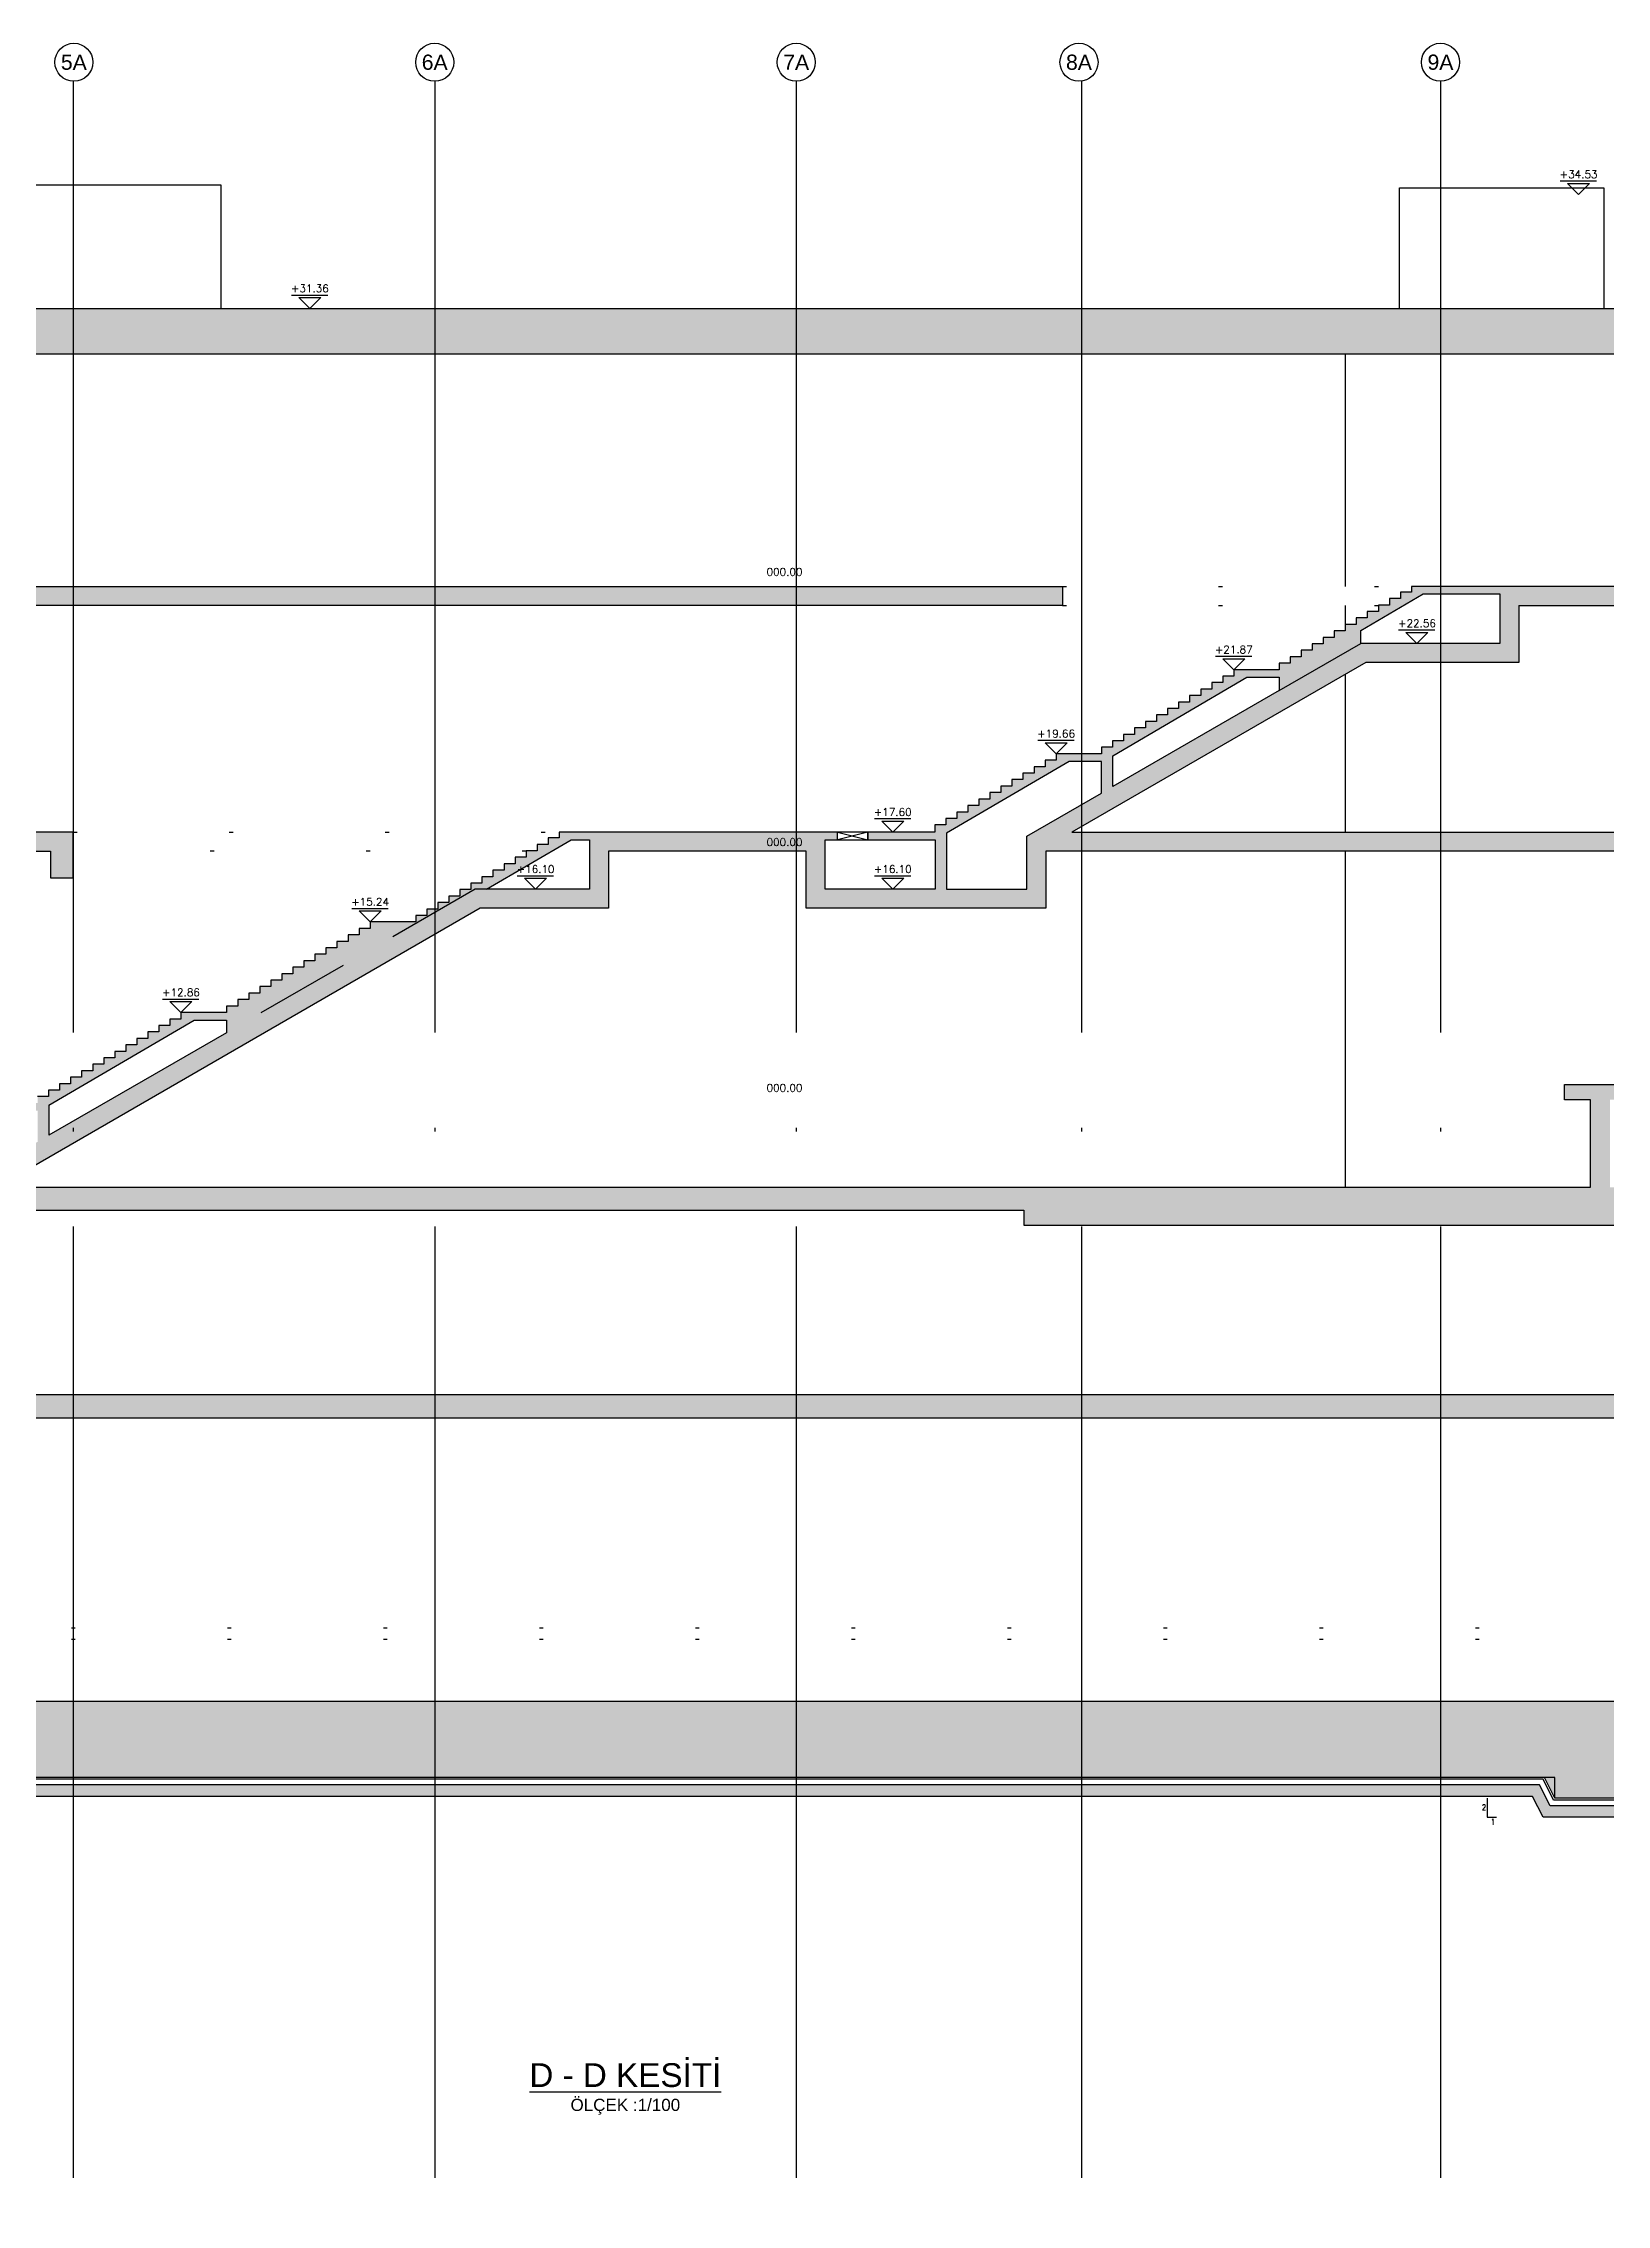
# Model space of a CAD drawing. Header units: millimetres. Extents: x 400392 to 401186, y 4543812 to 4544115.
# Drawn here: x 400910.9 to 400952, y 4543889.4 to 4543946.2 of the extents above; entities that cross this region are included whole.
import ezdxf
from ezdxf.enums import TextEntityAlignment as Align

# ---------------------------------------------------------------- set-up
doc = ezdxf.new("R2010")
doc.units = ezdxf.units.MM
for name, pattern in [('AKS', [3, 2.5, -0.25, 0, -0.25]), ('CIZGI', [0.4, 0.25, -0.15]), ('CONTINU', [0]), ('Dot', [4, 0, -4])]:
    doc.linetypes.add(name, pattern=pattern)
for name, color, linetype in [('aks prota', 2, 'AKS'), ('caks prota', 4, 'Continuous'), ('görünüş prota', 4, 'Continuous'), ('kesik prota', 2, 'CIZGI'), ('kesit prota', 1, 'Continuous'), ('kesit tarama prota', 252, 'Continuous'), ('kot prota', 4, 'Continuous'), ('PRT-CST-rc_level', 6, 'Continuous'), ('PRT-CST-rc_levermark', 4, 'Continuous'), ('st_s_not yazısı', 6, 'Continuous'), ('st_s_ölçü', 4, 'Continuous'), ('t35 prota', 3, 'Continuous'), ('taks prota', 7, 'Continuous'), ('tplan prota', 7, 'Continuous')]:
    doc.layers.add(name, color=color, linetype=linetype)
doc.styles.add('Arial', font='Arial.ttf')
doc.styles.add('NOT', font='romanstw.shx')
doc.styles.add('OLCU', font='romanstw.shx')
doc.styles.add('TAKS', font='Arial Unicode.ttf')

# ---------------------------------------------------------------- blocks, each defined once
blk = doc.blocks.new('KOTK5')
at = {"layer": 'PRT-CST-rc_levermark'}
blk.add_line((217, 160), (-213, 160), dxfattribs=at)
blk.add_lwpolyline([(130, 130), (-130, 130), (0, 0)], close=True, dxfattribs=at)
at = {"layer": 'PRT-CST-rc_level', "style": 'OLCU'}
blk.add_attdef('000.00', text='', height=90, dxfattribs=at).set_placement((0, 193), align=Align.CENTER)

msp = doc.modelspace()

# ---------------------------------------------------------------- hatches: boundary and pattern name
at = {"layer": 'kesit tarama prota'}
h = msp.add_hatch(color=256, dxfattribs=at)
h.dxf.hatch_style = 1
h.paths.add_polyline_path([(400986.17786, 4543939.232), (400906.40129, 4543939.232), (400906.40129, 4543941.172), (400901.79816, 4543941.172), (400901.79816, 4543939.232), (400880.97478, 4543939.232), (400880.97478, 4543908.48188), (400880.57478, 4543908.48188), (400880.57478, 4543908.08188), (400882.97478, 4543908.08188), (400882.97478, 4543910.082), (400891.07478, 4543910.082), (400891.07478, 4543908.78201), (400898.61117, 4543908.78201), (400898.61117, 4543910.082), (400982.47521, 4543910.082), (400982.47521, 4543909.41195), (400986.55838, 4543909.41196), (400986.55838, 4543909.81196), (400985.87786, 4543909.81196), (400985.87786, 4543924.972), (400986.17786, 4543924.972), (400986.17786, 4543925.472), (400966.73822, 4543925.472), (400966.73822, 4543924.172), (400968.77962, 4543924.172), (400968.77962, 4543924.972), (400982.47521, 4543924.972), (400982.47521, 4543916.142), (400972.69273, 4543916.142), (400972.69273, 4543918.442), (400973.38338, 4543918.442), (400973.38338, 4543918.842), (400950.91611, 4543918.842), (400950.91611, 4543918.442), (400951.59663, 4543918.442), (400951.59663, 4543916.142), (400909.72295, 4543916.142), (400922.4189, 4543923.47202), (400925.78776, 4543923.47202), (400925.78776, 4543924.972), (400930.98287, 4543924.972), (400930.98287, 4543923.472), (400937.28287, 4543923.472), (400937.28287, 4543924.972), (400955.50858, 4543924.972), (400955.50858, 4543924.172), (400956.70054, 4543924.172), (400956.70054, 4543923.472), (400959.00781, 4543923.472), (400966.65083, 4543919.90205), (400966.65083, 4543920.4794), (400961.84957, 4543922.722), (400962.71992, 4543922.722), (400963.55932, 4543922.33718), (400963.55932, 4543922.682), (400963.55932, 4543922.852), (400963.1885, 4543922.852), (400963.1885, 4543923.022), (400961.41598, 4543923.022), (400961.41598, 4543923.192), (400961.04516, 4543923.192), (400961.04516, 4543923.362), (400960.63464, 4543923.362), (400960.63464, 4543923.28948), (400959.17341, 4543923.972), (400957.55119, 4543923.972), (400957.55119, 4543925.472), (400937.97059, 4543925.472), (400945.69554, 4543929.93201), (400949.71785, 4543929.93201), (400949.71785, 4543931.432), (400956.02002, 4543931.432), (400956.02002, 4543930.43201), (400957.0408, 4543930.43201), (400957.0408, 4543931.432), (400986.17786, 4543931.432), (400986.17786, 4543931.93201), (400946.89388, 4543931.93201), (400946.89388, 4543931.782), (400946.60388, 4543931.782), (400946.60388, 4543931.612), (400946.31388, 4543931.612), (400946.31388, 4543931.442), (400946.02388, 4543931.442), (400946.02388, 4543931.272), (400945.73388, 4543931.272), (400945.73388, 4543931.102), (400945.44388, 4543931.102), (400945.44388, 4543930.932), (400945.15388, 4543930.932), (400945.15388, 4543930.762), (400944.86388, 4543930.762), (400944.86388, 4543930.592), (400944.57388, 4543930.592), (400944.57388, 4543930.422), (400944.28388, 4543930.422), (400944.28388, 4543930.252), (400943.99388, 4543930.252), (400943.99388, 4543930.082), (400943.70388, 4543930.082), (400943.70388, 4543929.912), (400943.41388, 4543929.912), (400943.41388, 4543929.742), (400942.22388, 4543929.742), (400942.22388, 4543929.572), (400941.93388, 4543929.572), (400941.93388, 4543929.402), (400941.64388, 4543929.402), (400941.64388, 4543929.232), (400941.35388, 4543929.232), (400941.35388, 4543929.062), (400941.06388, 4543929.062), (400941.06388, 4543928.892), (400940.77388, 4543928.892), (400940.77388, 4543928.722), (400940.48388, 4543928.722), (400940.48388, 4543928.552), (400940.19388, 4543928.552), (400940.19388, 4543928.382), (400939.90388, 4543928.382), (400939.90388, 4543928.212), (400939.61388, 4543928.212), (400939.61388, 4543928.042), (400939.32388, 4543928.042), (400939.32388, 4543927.872), (400939.03388, 4543927.872), (400939.03388, 4543927.702), (400938.74388, 4543927.702), (400938.74388, 4543927.532), (400937.55388, 4543927.532), (400937.55388, 4543927.362), (400937.26388, 4543927.362), (400937.26388, 4543927.192), (400936.97388, 4543927.192), (400936.97388, 4543927.022), (400936.68388, 4543927.022), (400936.68388, 4543926.852), (400936.39388, 4543926.852), (400936.39388, 4543926.682), (400936.10388, 4543926.682), (400936.10388, 4543926.512), (400935.81388, 4543926.512), (400935.81388, 4543926.342), (400935.52388, 4543926.342), (400935.52388, 4543926.172), (400935.23388, 4543926.172), (400935.23388, 4543926.002), (400934.94388, 4543926.002), (400934.94388, 4543925.832), (400934.65388, 4543925.832), (400934.65388, 4543925.662), (400934.36388, 4543925.662), (400934.36388, 4543925.472), (400932.60787, 4543925.472), (400932.60787, 4543925.272), (400934.37381, 4543925.272), (400934.37381, 4543923.972), (400931.48287, 4543923.972), (400931.48287, 4543925.272), (400931.80787, 4543925.272), (400931.80787, 4543925.472), (400924.49578, 4543925.472), (400924.49578, 4543925.322), (400924.20578, 4543925.322), (400924.20578, 4543925.152), (400923.91578, 4543925.152), (400923.91578, 4543924.982), (400923.62578, 4543924.982), (400923.62578, 4543924.812), (400923.33578, 4543924.812), (400923.33578, 4543924.642), (400923.04578, 4543924.642), (400923.04578, 4543924.472), (400922.75578, 4543924.472), (400922.75578, 4543924.302), (400922.46578, 4543924.302), (400922.46578, 4543924.132), (400922.17578, 4543924.132), (400922.17578, 4543923.962), (400921.88578, 4543923.962), (400921.88578, 4543923.792), (400921.59578, 4543923.792), (400921.59578, 4543923.622), (400921.30578, 4543923.622), (400921.30578, 4543923.452), (400921.01578, 4543923.452), (400921.01578, 4543923.282), (400920.72578, 4543923.282), (400920.72578, 4543923.112), (400919.52578, 4543923.112), (400919.52578, 4543922.942), (400919.23578, 4543922.942), (400919.23578, 4543922.772), (400918.94578, 4543922.772), (400918.94578, 4543922.602), (400918.65578, 4543922.602), (400918.65578, 4543922.432), (400918.36578, 4543922.432), (400918.36578, 4543922.262), (400918.07578, 4543922.262), (400918.07578, 4543922.092), (400917.78578, 4543922.092), (400917.78578, 4543921.922), (400917.49578, 4543921.922), (400917.49578, 4543921.752), (400917.20578, 4543921.752), (400917.20578, 4543921.582), (400916.91578, 4543921.582), (400916.91578, 4543921.412), (400916.62578, 4543921.412), (400916.62578, 4543921.242), (400916.33578, 4543921.242), (400916.33578, 4543921.072), (400916.04578, 4543921.072), (400916.04578, 4543920.902), (400915.75578, 4543920.902), (400915.75578, 4543920.732), (400914.55578, 4543920.732), (400914.55578, 4543920.562), (400914.26578, 4543920.562), (400914.26578, 4543920.392), (400913.97578, 4543920.392), (400913.97578, 4543920.222), (400913.68578, 4543920.222), (400913.68578, 4543920.052), (400913.39578, 4543920.052), (400913.39578, 4543919.882), (400913.10578, 4543919.882), (400913.10578, 4543919.712), (400912.81578, 4543919.712), (400912.81578, 4543919.542), (400912.52578, 4543919.542), (400912.52578, 4543919.372), (400912.23578, 4543919.372), (400912.23578, 4543919.202), (400911.94578, 4543919.202), (400911.94578, 4543919.032), (400911.65578, 4543919.032), (400911.65578, 4543918.862), (400911.36578, 4543918.862), (400911.36578, 4543918.692), (400911.07578, 4543918.692), (400911.07578, 4543918.522), (400910.78578, 4543918.522), (400910.78578, 4543918.352), (400909.58578, 4543918.352), (400909.58578, 4543918.182), (400909.29578, 4543918.182), (400909.29578, 4543918.012), (400909.00578, 4543918.012), (400909.00578, 4543917.842), (400908.71578, 4543917.842), (400908.71578, 4543917.672), (400908.42578, 4543917.672), (400908.42578, 4543917.502), (400908.13578, 4543917.502), (400908.13578, 4543917.332), (400907.84578, 4543917.332), (400907.84578, 4543917.162), (400907.55578, 4543917.162), (400907.55578, 4543916.992), (400907.26578, 4543916.992), (400907.26578, 4543916.822), (400906.97578, 4543916.822), (400906.97578, 4543916.652), (400906.68578, 4543916.652), (400906.68578, 4543916.482), (400906.39578, 4543916.482), (400906.39578, 4543916.312), (400906.10578, 4543916.312), (400906.10578, 4543916.142), (400905.81578, 4543916.142), (400905.81578, 4543915.972), (400905.52578, 4543915.972), (400905.52578, 4543915.802), (400904.32578, 4543915.802), (400904.32578, 4543915.632), (400904.03578, 4543915.632), (400904.03578, 4543915.462), (400903.74578, 4543915.462), (400903.74578, 4543915.292), (400903.45578, 4543915.292), (400903.45578, 4543915.122), (400903.16578, 4543915.122), (400903.16578, 4543914.952), (400902.87578, 4543914.952), (400902.87578, 4543914.782), (400902.58578, 4543914.782), (400902.58578, 4543914.612), (400902.29578, 4543914.612), (400902.29578, 4543914.442), (400902.00578, 4543914.442), (400902.00578, 4543914.272), (400901.71578, 4543914.272), (400901.71578, 4543914.102), (400901.42578, 4543914.102), (400901.42578, 4543913.932), (400901.13578, 4543913.932), (400901.13578, 4543913.762), (400900.84578, 4543913.762), (400900.84578, 4543913.592), (400900.55578, 4543913.592), (400900.55578, 4543913.422), (400900.26578, 4543913.422), (400900.26578, 4543913.252), (400899.06578, 4543913.252), (400899.06578, 4543913.082), (400898.77578, 4543913.082), (400898.77578, 4543912.912), (400898.48578, 4543912.912), (400898.48578, 4543912.742), (400898.19578, 4543912.742), (400898.19578, 4543912.572), (400897.90578, 4543912.572), (400897.90578, 4543912.402), (400897.61578, 4543912.402), (400897.61578, 4543912.232), (400897.32578, 4543912.232), (400897.32578, 4543912.062), (400897.03578, 4543912.062), (400897.03578, 4543911.892), (400896.74578, 4543911.892), (400896.74578, 4543911.722), (400896.45578, 4543911.722), (400896.45578, 4543911.552), (400896.16578, 4543911.552), (400896.16578, 4543911.382), (400895.87578, 4543911.382), (400895.87578, 4543911.212), (400895.58578, 4543911.212), (400895.58578, 4543911.042), (400895.29578, 4543911.042), (400895.29578, 4543910.872), (400895.00578, 4543910.872), (400895.00578, 4543910.382), (400894.70578, 4543910.382), (400894.70578, 4543910.682), (400892.77478, 4543910.682), (400892.77478, 4543910.482), (400894.50578, 4543910.482), (400894.50578, 4543910.182), (400895.00578, 4543910.182), (400895.00578, 4543909.18201), (400891.67478, 4543909.18201), (400891.67478, 4543910.482), (400891.97478, 4543910.482), (400891.97478, 4543910.682), (400882.97478, 4543910.682), (400882.97478, 4543915.54199), (400894.62478, 4543915.54199), (400894.62478, 4543915.142), (400895.82478, 4543915.142), (400895.82478, 4543916.142), (400882.47478, 4543916.142), (400882.47478, 4543924.972), (400890.02478, 4543924.972), (400890.02478, 4543923.472), (400894.75842, 4543923.472), (400897.3565, 4543924.972), (400911.12478, 4543924.972), (400911.12478, 4543924.272), (400911.72478, 4543924.272), (400911.72478, 4543925.472), (400898.22252, 4543925.472), (400905.94745, 4543929.932), (400909.90976, 4543929.932), (400909.90976, 4543931.432), (400937.72503, 4543931.432), (400937.72503, 4543931.932), (400907.10578, 4543931.932), (400907.10578, 4543931.782), (400906.81578, 4543931.782), (400906.81578, 4543931.612), (400906.52578, 4543931.612), (400906.52578, 4543931.442), (400906.23578, 4543931.442), (400906.23578, 4543931.272), (400905.94578, 4543931.272), (400905.94578, 4543931.102), (400905.65578, 4543931.102), (400905.65578, 4543930.932), (400905.36578, 4543930.932), (400905.36578, 4543930.762), (400905.07578, 4543930.762), (400905.07578, 4543930.592), (400904.78578, 4543930.592), (400904.78578, 4543930.422), (400904.49578, 4543930.422), (400904.49578, 4543930.252), (400904.20578, 4543930.252), (400904.20578, 4543930.082), (400903.91578, 4543930.082), (400903.91578, 4543929.912), (400903.62578, 4543929.912), (400903.62578, 4543929.742), (400902.42578, 4543929.742), (400902.42578, 4543929.572), (400902.13578, 4543929.572), (400902.13578, 4543929.402), (400901.84578, 4543929.402), (400901.84578, 4543929.232), (400901.55578, 4543929.232), (400901.55578, 4543929.062), (400901.26578, 4543929.062), (400901.26578, 4543928.892), (400900.97578, 4543928.892), (400900.97578, 4543928.722), (400900.68578, 4543928.722), (400900.68578, 4543928.552), (400900.39578, 4543928.552), (400900.39578, 4543928.382), (400900.10578, 4543928.382), (400900.10578, 4543928.212), (400899.81578, 4543928.212), (400899.81578, 4543928.042), (400899.52578, 4543928.042), (400899.52578, 4543927.872), (400899.23578, 4543927.872), (400899.23578, 4543927.702), (400898.94578, 4543927.702), (400898.94578, 4543927.532), (400897.74578, 4543927.532), (400897.74578, 4543927.362), (400897.45578, 4543927.362), (400897.45578, 4543927.192), (400897.16578, 4543927.192), (400897.16578, 4543927.022), (400896.87578, 4543927.022), (400896.87578, 4543926.852), (400896.58578, 4543926.852), (400896.58578, 4543926.682), (400896.29578, 4543926.682), (400896.29578, 4543926.512), (400896.00578, 4543926.512), (400896.00578, 4543926.342), (400895.71578, 4543926.342), (400895.71578, 4543926.172), (400895.42578, 4543926.172), (400895.42578, 4543926.002), (400895.13578, 4543926.002), (400895.13578, 4543925.832), (400894.84578, 4543925.832), (400894.84578, 4543925.662), (400894.55578, 4543925.662), (400894.55578, 4543925.472), (400892.77478, 4543925.472), (400892.77478, 4543925.272), (400894.56571, 4543925.272), (400894.56571, 4543923.972), (400890.52478, 4543923.972), (400890.52478, 4543924.972), (400891.67478, 4543924.972), (400891.67478, 4543925.272), (400891.97478, 4543925.272), (400891.97478, 4543925.472), (400882.47478, 4543925.472), (400882.47478, 4543931.432), (400894.62478, 4543931.432), (400894.62478, 4543930.932), (400895.22478, 4543930.932), (400895.22478, 4543931.932), (400882.47478, 4543931.932), (400882.47478, 4543938.03201), (400902.29819, 4543938.03201), (400902.29817, 4543940.672), (400905.90129, 4543940.672), (400905.90129, 4543938.03201), (400986.17786, 4543938.03201)])
h.paths.add_polyline_path([(400909.40976, 4543931.732), (400909.40976, 4543930.432), (400905.1983, 4543930.432), (400907.41596, 4543931.732)], flags=16)
h.paths.add_polyline_path([(400903.63571, 4543929.542), (400903.63571, 4543929.17466), (400899.25571, 4543926.64587), (400899.25571, 4543927.48186), (400902.77008, 4543929.542)], flags=16)
h.paths.add_polyline_path([(400922.58835, 4543923.97202), (400924.80596, 4543925.272), (400925.28776, 4543925.272), (400925.28776, 4543923.97202)], flags=16)
h.paths.add_polyline_path([(400914.90008, 4543920.532), (400915.75578, 4543920.532), (400915.75578, 4543920.20242), (400911.08578, 4543917.50619), (400911.08578, 4543918.29604)], flags=16)
h.paths.add_polyline_path([(400898.95571, 4543927.332), (400898.95571, 4543926.47266), (400894.86571, 4543924.1113), (400894.86571, 4543925.44186), (400898.09008, 4543927.332)], flags=16)
h.paths.add_polyline_path([(400910.78578, 4543918.152), (400910.78578, 4543917.33298), (400908.72297, 4543916.14202), (400907.06818, 4543916.14202), (400907.06818, 4543916.47434), (400909.93008, 4543918.152)], flags=16)
h.paths.add_polyline_path([(400936.71024, 4543915.542), (400936.71024, 4543915.142), (400982.47521, 4543915.142), (400982.47521, 4543910.682), (400898.61117, 4543910.682), (400907.02891, 4543915.542), (400909.72478, 4543915.542), (400909.72478, 4543915.142), (400910.32478, 4543915.142), (400910.32478, 4543915.542)], flags=16)
h.paths.add_polyline_path([(400905.53573, 4543915.602), (400905.53573, 4543915.25725), (400900.56578, 4543912.38785), (400900.56578, 4543913.19604), (400904.67008, 4543915.602)], flags=16)
h.paths.add_polyline_path([(400934.67381, 4543925.44186), (400937.89818, 4543927.332), (400938.74388, 4543927.332), (400938.74388, 4543926.49581), (400936.78287, 4543925.36362), (400936.78287, 4543923.972), (400934.67381, 4543923.972)], flags=16)
h.paths.add_polyline_path([(400939.04388, 4543927.47604), (400942.56818, 4543929.542), (400943.41388, 4543929.542), (400943.41388, 4543929.19204), (400939.04388, 4543926.66902)], flags=16)
h.paths.add_polyline_path([(400900.26578, 4543913.052), (400900.26578, 4543912.21465), (400897.81117, 4543910.79747), (400897.81117, 4543909.18201), (400895.30578, 4543909.18201), (400895.30578, 4543910.64604), (400899.41008, 4543913.052)], flags=16)
h.paths.add_polyline_path([(400945.56157, 4543930.76916), (400947.20406, 4543931.73201), (400949.21785, 4543931.73201), (400949.21785, 4543930.43201), (400945.56157, 4543930.43201)], flags=16)
h.paths.add_polyline_path([(400952.10698, 4543918.442), (400972.18338, 4543918.442), (400972.18338, 4543916.142), (400952.10698, 4543916.142)], flags=16)
h = msp.add_hatch(color=256, dxfattribs=at)
h.dxf.hatch_style = 1
h.paths.add_polyline_path([(400986.55838, 4543901.83998), (400985.87786, 4543901.83998), (400985.87786, 4543902.632), (400882.6109, 4543902.632), (400882.47478, 4543902.632), (400882.47476, 4543902.632), (400880.9748, 4543902.632), (400880.97483, 4543901.63188), (400880.57478, 4543901.63188), (400880.57478, 4543901.23188), (400880.97483, 4543901.23188), (400880.97483, 4543900.632), (400950.38588, 4543900.632), (400950.66088, 4543900.082), (400973.62845, 4543900.08201), (400973.90344, 4543900.632), (400985.87786, 4543900.632), (400985.87786, 4543901.43998), (400986.55838, 4543901.43998)])
h = msp.add_hatch(dxfattribs=at)
h.set_pattern_fill('AR-CONC', color=253, scale=0.001)
h.set_pattern_definition([(50, (401054.30245, 4543594.44022), (0.18218467, -0.015939086), [0.01905, -0.20955]), (355, (401054.30245, 4543594.44022), (-0.03524342, 0.19105685), [0.01524, -0.16764058]), (100.451445, (401054.31763, 4543594.4389), (0.14694125, 0.17511775), [0.01619001, -0.17809024]), (46.1842, (401054.30245, 4543594.49102), (0.27107904, -0.04204233), [0.028575, -0.314325]), (96.63556, (401054.32504, 4543594.48752), (0.23740413, 0.24742612), [0.02428502, -0.2671356]), (351.18415, (401054.30245, 4543594.49102), (0.23740413, 0.24742612), [0.02285997, -0.25145973]), (21, (401054.32785, 4543594.47832), (0.15161439, -0.1022652), [0.01905, -0.20955]), (326, (401054.32785, 4543594.47832), (0.06180203, 0.18418797), [0.01524, -0.16764]), (71.451445, (401054.34049, 4543594.4698), (0.21341642, 0.08192277), [0.01619001, -0.17808994]), (37.5, (401054.30245, 4543594.44022), (0.003088603, 0.084555039), [0, -0.165608, 0, -0.17018, 0, -0.168275]), (7.5, (401054.30245, 4543594.44022), (0.066819663, 0.100180575), [0, -0.097028, 0, -0.161798, 0, -0.064135]), (327.5, (401054.24581, 4543594.44022), (0.135590595, -0.005728744), [0, -0.0635, 0, -0.19812, 0, -0.26289]), (317.5, (401054.22041, 4543594.44022), (0.14812918, 0.02542649), [0, -0.08255, 0, -0.131572, 0, -0.18669])])
h.paths.add_polyline_path([(400973.93746, 4543899.58201), (400974.21246, 4543900.132), (400986.67786, 4543900.132), (400986.67786, 4543900.432), (400974.02705, 4543900.432), (400973.75205, 4543899.88201), (400950.53727, 4543899.882), (400950.26227, 4543900.432), (400880.17483, 4543900.432), (400880.17483, 4543900.132), (400950.07686, 4543900.132), (400950.35186, 4543899.582)])

# ---------------------------------------------------------------- linework, layer by layer
at = {"layer": 'aks prota', "ltscale": 10}
for p, q in [((400911.72478, 4543945.20553), (400911.72478, 4543889.40003)), ((400921.22478, 4543945.20553), (400921.22478, 4543889.40003)), ((400930.72478, 4543945.20553), (400930.72478, 4543889.40003)), ((400938.22478, 4543945.20553), (400938.22478, 4543889.40003)), ((400947.65604, 4543945.20553), (400947.65604, 4543889.40003))]:
    msp.add_line(p, q, dxfattribs=at)
at = {"layer": 'caks prota', "ltscale": 0.05}
for centre in [(400911.74105, 4543945.70553), (400921.22478, 4543945.70553), (400930.72478, 4543945.70553), (400938.15605, 4543945.70553), (400947.65604, 4543945.70553)]:
    msp.add_circle(centre, 0.5, dxfattribs=at)
at = {"layer": 'görünüş prota', "color": 4}
for p, q in [((400915.61544, 4543942.472), (400907.88704, 4543942.472)), ((400915.61544, 4543939.232), (400915.61544, 4543942.472)), ((400945.16205, 4543931.932), (400945.16205, 4543938.032)), ((400945.16205, 4543930.932), (400945.16205, 4543931.432)), ((400945.16205, 4543930.20135), (400945.16205, 4543930.20647)), ((400945.16205, 4543925.472), (400945.16205, 4543929.624)), ((400945.16205, 4543916.142), (400945.16205, 4543924.972))]:
    msp.add_line(p, q, dxfattribs=at)
at = {"layer": 'görünüş prota', "color": 4, "linetype": 'Dot'}
for p, q in [((400882.97478, 4543904.562), (400982.47521, 4543904.562)), ((400882.97478, 4543904.262), (400982.47521, 4543904.262))]:
    msp.add_line(p, q, dxfattribs=at)
at = {"layer": 'görünüş prota', "color": 4}
for points in [[(400946.5786, 4543939.232), (400946.5786, 4543942.402), (400951.94593, 4543942.402), (400951.94593, 4543939.232)], [(400932.60787, 4543925.472), (400931.80787, 4543925.472)], [(400931.80787, 4543925.272), (400932.60787, 4543925.272)]]:
    msp.add_lwpolyline(points, dxfattribs=at)
at = {"layer": 'görünüş prota', "color": 4, "linetype": 'Dot'}
for points in [[(400937.72503, 4543931.932), (400946.89388, 4543931.93201)], [(400937.72503, 4543931.432), (400946.02388, 4543931.432)], [(400911.72478, 4543925.472), (400924.49578, 4543925.472)], [(400923.62578, 4543924.972), (400911.72478, 4543924.972)]]:
    msp.add_lwpolyline(points, dxfattribs=at)
at = {"layer": 'görünüş prota'}
for points in [[(400986.67786, 4543900.582), (400973.93434, 4543900.582), (400973.65935, 4543900.03201), (400950.62998, 4543900.032), (400950.35498, 4543900.582), (400880.17483, 4543900.582)], [(400986.67786, 4543900.432), (400974.02705, 4543900.432), (400973.75205, 4543899.88201), (400950.53727, 4543899.882), (400950.26227, 4543900.432), (400880.17483, 4543900.432)], [(400986.67786, 4543900.132), (400974.21246, 4543900.132), (400973.93746, 4543899.58201), (400950.35186, 4543899.582), (400950.07686, 4543900.132), (400880.17483, 4543900.132)]]:
    msp.add_lwpolyline(points, dxfattribs=at)
at = {"layer": 'kesik prota', "ltscale": 10}
for points in [[(400943.41388, 4543929.19204), (400945.56157, 4543930.43201)], [(400931.80787, 4543925.472), (400932.60787, 4543925.272), (400932.60787, 4543925.472), (400931.80787, 4543925.272), (400931.80787, 4543925.472)], [(400922.58835, 4543923.97202), (400922.28493, 4543923.97202), (400915.75578, 4543920.20242)], [(400950.66087, 4543900.082), (400950.66087, 4543900.632), (400950.38588, 4543900.632)]]:
    msp.add_lwpolyline(points, dxfattribs=at)
at = {"layer": 'kesit prota'}
msp.add_line((400911.08578, 4543918.29604), (400911.08578, 4543917.50619), dxfattribs=at)
at = {"layer": 'kesit prota', "color": 1}
msp.add_line((400898.61117, 4543910.082), (400982.47521, 4543910.082), dxfattribs=at)
for points in [[(400880.97478, 4543939.232), (400901.79816, 4543939.232), (400901.79816, 4543941.172), (400906.40129, 4543941.172), (400906.40129, 4543939.232), (400986.17786, 4543939.232), (400986.17786, 4543938.03201), (400905.90129, 4543938.03201), (400905.90129, 4543940.672)], [(400907.10578, 4543931.932), (400937.72503, 4543931.932), (400937.72503, 4543931.432), (400909.90976, 4543931.432)], [(400986.17786, 4543931.93201), (400946.89388, 4543931.93201), (400946.89388, 4543931.782), (400946.60388, 4543931.782), (400946.60388, 4543931.612), (400946.31388, 4543931.612), (400946.31388, 4543931.442), (400946.02388, 4543931.442), (400946.02388, 4543931.272), (400945.73388, 4543931.272), (400945.73388, 4543931.102), (400945.44388, 4543931.102), (400945.44388, 4543930.932), (400945.15388, 4543930.932), (400945.15388, 4543930.762), (400944.86388, 4543930.762), (400944.86388, 4543930.592), (400944.57388, 4543930.592), (400944.57388, 4543930.422), (400944.28388, 4543930.422), (400944.28388, 4543930.252), (400943.99388, 4543930.252), (400943.99388, 4543930.082), (400943.70388, 4543930.082), (400943.70388, 4543929.912), (400943.41388, 4543929.912), (400943.41388, 4543929.742), (400942.22388, 4543929.742), (400942.22388, 4543929.572), (400941.93388, 4543929.572), (400941.93388, 4543929.402), (400941.64388, 4543929.402), (400941.64388, 4543929.232), (400941.35388, 4543929.232), (400941.35388, 4543929.062), (400941.06388, 4543929.062), (400941.06388, 4543928.892), (400940.77388, 4543928.892), (400940.77388, 4543928.722), (400940.48388, 4543928.722), (400940.48388, 4543928.552), (400940.19388, 4543928.552), (400940.19388, 4543928.382), (400939.90388, 4543928.382), (400939.90388, 4543928.212), (400939.61388, 4543928.212), (400939.61388, 4543928.042), (400939.32388, 4543928.042), (400939.32388, 4543927.872), (400939.03388, 4543927.872), (400939.03388, 4543927.702), (400938.74388, 4543927.702), (400938.74388, 4543927.532), (400937.55388, 4543927.532), (400937.55388, 4543927.362), (400937.26388, 4543927.362), (400937.26388, 4543927.192), (400936.97388, 4543927.192), (400936.97388, 4543927.022), (400936.68388, 4543927.022), (400936.68388, 4543926.852), (400936.39388, 4543926.852), (400936.39388, 4543926.682), (400936.10388, 4543926.682), (400936.10388, 4543926.512), (400935.81388, 4543926.512), (400935.81388, 4543926.342), (400935.52388, 4543926.342), (400935.52388, 4543926.172), (400935.23388, 4543926.172), (400935.23388, 4543926.002), (400934.94388, 4543926.002), (400934.94388, 4543925.832), (400934.65388, 4543925.832), (400934.65388, 4543925.662), (400934.36388, 4543925.662), (400934.36388, 4543925.472), (400932.60787, 4543925.472), (400932.60787, 4543925.272), (400934.37381, 4543925.272), (400934.37381, 4543923.972), (400931.48287, 4543923.972), (400931.48287, 4543925.272), (400931.80787, 4543925.272), (400931.80787, 4543925.472), (400924.49578, 4543925.472), (400924.49578, 4543925.322), (400924.20578, 4543925.322), (400924.20578, 4543925.152), (400923.91578, 4543925.152), (400923.91578, 4543924.982), (400923.62578, 4543924.982), (400923.62578, 4543924.812), (400923.33578, 4543924.812), (400923.33578, 4543924.642), (400923.04578, 4543924.642), (400923.04578, 4543924.472), (400922.75578, 4543924.472), (400922.75578, 4543924.302), (400922.46578, 4543924.302), (400922.46578, 4543924.132), (400922.17578, 4543924.132), (400922.17578, 4543923.962), (400921.88578, 4543923.962), (400921.88578, 4543923.792), (400921.59578, 4543923.792), (400921.59578, 4543923.622), (400921.30578, 4543923.622), (400921.30578, 4543923.452), (400921.01578, 4543923.452), (400921.01578, 4543923.282), (400920.72578, 4543923.282), (400920.72578, 4543923.112), (400919.52578, 4543923.112), (400919.52578, 4543922.942), (400919.23578, 4543922.942), (400919.23578, 4543922.772), (400918.94578, 4543922.772), (400918.94578, 4543922.602), (400918.65578, 4543922.602), (400918.65578, 4543922.432), (400918.36578, 4543922.432), (400918.36578, 4543922.262), (400918.07578, 4543922.262), (400918.07578, 4543922.092), (400917.78578, 4543922.092), (400917.78578, 4543921.922), (400917.49578, 4543921.922), (400917.49578, 4543921.752), (400917.20578, 4543921.752), (400917.20578, 4543921.582), (400916.91578, 4543921.582), (400916.91578, 4543921.412), (400916.62578, 4543921.412), (400916.62578, 4543921.242), (400916.33578, 4543921.242), (400916.33578, 4543921.072), (400916.04578, 4543921.072), (400916.04578, 4543920.902), (400915.75578, 4543920.902), (400915.75578, 4543920.732), (400914.55578, 4543920.732), (400914.55578, 4543920.562), (400914.26578, 4543920.562), (400914.26578, 4543920.392), (400913.97578, 4543920.392), (400913.97578, 4543920.222), (400913.68578, 4543920.222), (400913.68578, 4543920.052), (400913.39578, 4543920.052), (400913.39578, 4543919.882), (400913.10578, 4543919.882), (400913.10578, 4543919.712), (400912.81578, 4543919.712), (400912.81578, 4543919.542), (400912.52578, 4543919.542), (400912.52578, 4543919.372), (400912.23578, 4543919.372), (400912.23578, 4543919.202), (400911.94578, 4543919.202), (400911.94578, 4543919.032), (400911.65578, 4543919.032), (400911.65578, 4543918.862), (400911.36578, 4543918.862), (400911.36578, 4543918.692), (400911.07578, 4543918.692), (400911.07578, 4543918.522), (400910.78578, 4543918.522)], [(400949.71785, 4543931.432), (400949.71785, 4543929.93201), (400945.69554, 4543929.93201), (400937.97059, 4543925.472), (400957.55119, 4543925.472), (400957.55119, 4543923.972), (400959.17341, 4543923.972), (400960.63464, 4543923.28948)], [(400949.71785, 4543931.432), (400956.02002, 4543931.432)], [(400897.3565, 4543924.972), (400911.12478, 4543924.972), (400911.12478, 4543924.272), (400911.72478, 4543924.272), (400911.72478, 4543925.472), (400898.22252, 4543925.472)], [(400955.50858, 4543924.972), (400937.28287, 4543924.972), (400937.28287, 4543923.472), (400930.98287, 4543923.472), (400930.98287, 4543924.972), (400925.78776, 4543924.972), (400925.78776, 4543923.47202), (400922.4189, 4543923.47202), (400909.72295, 4543916.142), (400951.59663, 4543916.142), (400951.59663, 4543918.442), (400950.91611, 4543918.442), (400950.91611, 4543918.842), (400973.38338, 4543918.842)], [(400909.72478, 4543915.542), (400909.72478, 4543915.142), (400910.32478, 4543915.142), (400910.32478, 4543915.542), (400936.71024, 4543915.542), (400936.71024, 4543915.142), (400982.47521, 4543915.142), (400982.47521, 4543910.682), (400898.61117, 4543910.682), (400907.02891, 4543915.542), (400909.72478, 4543915.542)], [(400880.97483, 4543901.23188), (400880.57478, 4543901.23188), (400880.57478, 4543901.63188), (400880.97483, 4543901.63188), (400880.9748, 4543902.632), (400882.47476, 4543902.632), (400882.47478, 4543902.632), (400985.87786, 4543902.632), (400985.87786, 4543901.83998), (400986.55838, 4543901.83998), (400986.55838, 4543901.43998), (400985.87786, 4543901.43998), (400985.87786, 4543900.632), (400973.90344, 4543900.632), (400973.62845, 4543900.08201), (400950.66088, 4543900.082)], [(400950.66088, 4543900.082), (400950.38588, 4543900.632), (400880.97483, 4543900.632), (400880.97483, 4543901.23188)]]:
    msp.add_lwpolyline(points, dxfattribs=at)
at = {"layer": 'kesit prota'}
for points in [[(400945.56157, 4543930.76916), (400947.20406, 4543931.73201), (400949.21785, 4543931.73201), (400949.21785, 4543930.43201), (400945.56157, 4543930.43201), (400945.56157, 4543930.76916)], [(400943.41388, 4543929.542), (400943.41388, 4543929.19204), (400939.04388, 4543926.66902), (400939.04388, 4543927.47604), (400942.56818, 4543929.542), (400943.41388, 4543929.542)], [(400925.28776, 4543925.272), (400925.28776, 4543923.97202), (400922.58835, 4543923.97202), (400924.80596, 4543925.272), (400925.28776, 4543925.272)], [(400911.08578, 4543918.29604), (400914.90008, 4543920.532), (400915.75578, 4543920.532), (400915.75578, 4543920.20242), (400911.08578, 4543917.50619)]]:
    msp.add_lwpolyline(points, dxfattribs=at)
at = {"layer": 'kesit prota', "color": 1}
msp.add_lwpolyline([(400938.74388, 4543926.49581), (400938.74388, 4543927.332), (400937.89818, 4543927.332), (400934.67381, 4543925.44186), (400934.67381, 4543923.972), (400936.78287, 4543923.972), (400936.78287, 4543925.36362)], close=True, dxfattribs=at)
at = {"layer": 'st_s_ölçü', "ltscale": 0.1}
msp.add_lwpolyline([(400948.8816, 4543900.082), (400948.8816, 4543899.582), (400949.1316, 4543899.582)], dxfattribs=at)

# ---------------------------------------------------------------- block references
at = {"layer": 'kot prota', "linetype": 'CONTINU', "ltscale": 0.1}
ref = msp.add_blockref('KOTK5', (400951.28594, 4543942.232), dxfattribs=dict(at, xscale=-0.002222222222222222, yscale=0.002222222222222222, zscale=0.002222222222222222, rotation=359.9999999999229))
ref.add_attrib('000.00', '+34.53', dxfattribs={"layer": 'PRT-CST-rc_level', "height": 0.2, "style": 'OLCU'}).set_placement((400951.28594, 4543942.6612), align=Align.CENTER)
ref = msp.add_blockref('KOTK5', (400917.94261, 4543939.232), dxfattribs=dict(at, xscale=-0.002222222222222222, yscale=0.002222222222222222, zscale=0.002222222222222222, rotation=359.9999999999229))
ref.add_attrib('000.00', '+31.36', dxfattribs={"layer": 'PRT-CST-rc_level', "height": 0.2, "style": 'OLCU'}).set_placement((400917.94261, 4543939.6612), align=Align.CENTER)
ref = msp.add_blockref('KOTK5', (400947.03878, 4543930.43201), dxfattribs=dict(at, xscale=-0.002222222222222222, yscale=0.002222222222222222, zscale=0.002222222222222222, rotation=359.9999999999229))
ref.add_attrib('000.00', '+22.56', dxfattribs={"layer": 'PRT-CST-rc_level', "height": 0.2, "style": 'OLCU'}).set_placement((400947.03878, 4543930.8612), align=Align.CENTER)
ref = msp.add_blockref('KOTK5', (400942.22388, 4543929.742), dxfattribs=dict(at, xscale=-0.002222222222222222, yscale=0.002222222222222222, zscale=0.002222222222222222, rotation=359.9999999999229))
ref.add_attrib('000.00', '+21.87', dxfattribs={"layer": 'PRT-CST-rc_level', "height": 0.2, "style": 'OLCU'}).set_placement((400942.22388, 4543930.1712), align=Align.CENTER)
ref = msp.add_blockref('KOTK5', (400937.55388, 4543927.532), dxfattribs=dict(at, xscale=-0.002222222222222222, yscale=0.002222222222222222, zscale=0.002222222222222222, rotation=359.9999999999229))
ref.add_attrib('000.00', '+19.66', dxfattribs={"layer": 'PRT-CST-rc_level', "height": 0.2, "style": 'OLCU'}).set_placement((400937.55388, 4543927.9612), align=Align.CENTER)
ref = msp.add_blockref('KOTK5', (400933.26066, 4543925.472), dxfattribs=dict(at, xscale=-0.002222222222222222, yscale=0.002222222222222222, zscale=0.002222222222222222, rotation=359.9999999999229))
ref.add_attrib('000.00', '+17.60', dxfattribs={"layer": 'PRT-CST-rc_level', "height": 0.2, "style": 'OLCU'}).set_placement((400933.26066, 4543925.9012), align=Align.CENTER)
ref = msp.add_blockref('KOTK5', (400923.87604, 4543923.97202), dxfattribs=dict(at, xscale=-0.002222222222222222, yscale=0.002222222222222222, zscale=0.002222222222222222, rotation=359.9999999999229))
ref.add_attrib('000.00', '+16.10', dxfattribs={"layer": 'PRT-CST-rc_level', "height": 0.2, "style": 'OLCU'}).set_placement((400923.87604, 4543924.40122), align=Align.CENTER)
ref = msp.add_blockref('KOTK5', (400933.26066, 4543923.972), dxfattribs=dict(at, xscale=-0.002222222222222222, yscale=0.002222222222222222, zscale=0.002222222222222222, rotation=359.9999999999229))
ref.add_attrib('000.00', '+16.10', dxfattribs={"layer": 'PRT-CST-rc_level', "height": 0.2, "style": 'OLCU'}).set_placement((400933.26066, 4543924.4012), align=Align.CENTER)
ref = msp.add_blockref('KOTK5', (400919.52578, 4543923.112), dxfattribs=dict(at, xscale=-0.002222222222222222, yscale=0.002222222222222222, zscale=0.002222222222222222, rotation=359.9999999999229))
ref.add_attrib('000.00', '+15.24', dxfattribs={"layer": 'PRT-CST-rc_level', "height": 0.2, "style": 'OLCU'}).set_placement((400919.52578, 4543923.5412), align=Align.CENTER)
ref = msp.add_blockref('KOTK5', (400914.55578, 4543920.732), dxfattribs=dict(at, xscale=-0.002222222222222222, yscale=0.002222222222222222, zscale=0.002222222222222222, rotation=359.9999999999229))
ref.add_attrib('000.00', '+12.86', dxfattribs={"layer": 'PRT-CST-rc_level', "height": 0.2, "style": 'OLCU'}).set_placement((400914.55578, 4543921.1612), align=Align.CENTER)

# ---------------------------------------------------------------- texts
at = {"layer": 'PRT-CST-rc_level', "style": 'OLCU'}
for p in [(400930.41652, 4543932.21152), (400930.41652, 4543925.11152), (400930.41652, 4543918.65152)]:
    msp.add_attdef('000.00', text='000.00', height=0.2, dxfattribs=at).set_placement(p, align=Align.CENTER)
at = {"layer": 'st_s_not yazısı', "ltscale": 0.05, "style": 'NOT', "width": 0.8}
for s, p in [('2', (400948.7464, 4543899.76599)), ('1', (400948.9809, 4543899.38829))]:
    msp.add_text(s, height=0.15, dxfattribs=at).set_placement(p)
at = {"layer": 't35 prota', "style": 'Arial'}
msp.add_text('ÖLÇEK :1/100', height=0.32, dxfattribs=at).set_placement((400926.23396, 4543892.01027), align=Align.MIDDLE)
at = {"layer": 'taks prota', "style": 'TAKS'}
for s, p in [('5A', (400911.74105, 4543945.70553)), ('6A', (400921.22478, 4543945.70553)), ('7A', (400930.72478, 4543945.70553)), ('8A', (400938.15605, 4543945.70553)), ('9A', (400947.65604, 4543945.70553))]:
    msp.add_text(s, height=0.4, rotation=359.505167, dxfattribs=at).set_placement(p, align=Align.MIDDLE_CENTER)
at = {"layer": 'tplan prota', "style": 'Arial'}
msp.add_text('%%UD - D KESİTİ', height=0.625, dxfattribs=at).set_placement((400926.23396, 4543892.88527), align=Align.MIDDLE)

doc.saveas('drawing.dxf')
